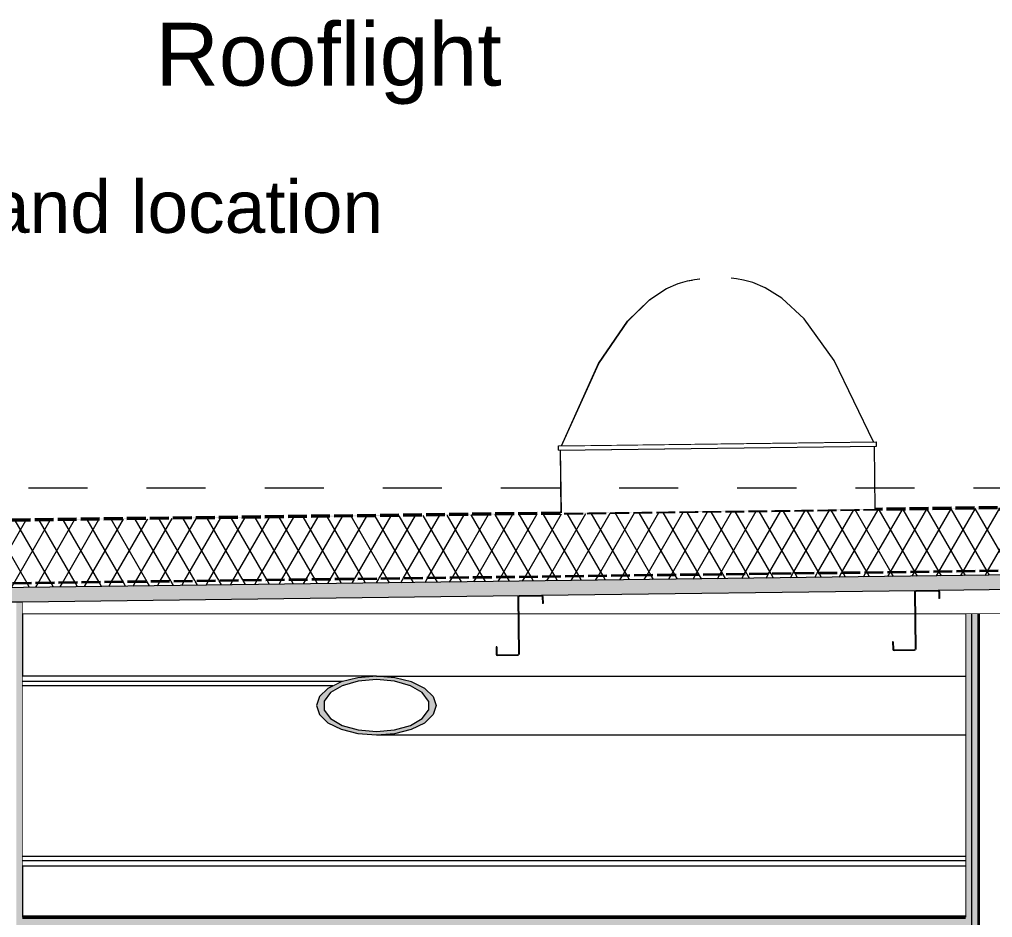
# Model space of a CAD drawing. Header units: millimetres. Extents: x -48147 to 1403542, y -455564 to 18123.
# Drawn here: x 1380151 to 1382476, y -434819 to -432674 of the extents above; entities that cross this region are included whole.
import ezdxf

# ---------------------------------------------------------------- set-up
doc = ezdxf.new("R2010")
doc.units = ezdxf.units.MM
doc.header["$MEASUREMENT"] = 0
for name, pattern in [('Dashed', [2822.222233, 1411.111116, -1411.111116]), ('Hidden Line', [55, 45, -10]), ('Wipeout_Contour', [1000, 0, -1000])]:
    doc.linetypes.add(name, pattern=pattern)
for name, color, linetype, lineweight in [('0_Pen_No__1', 7, 'Continuous', 13), ('0_Pen_No__85', 8, 'Continuous', 20), ('A-95-P_Text_1_50_GA_Pen_No__1', 7, 'Continuous', 13), ('New_A-20-M_Roof_Pen_No__195', 7, 'Continuous', 35), ('New_A-20-M_Roof_Pen_No__4', 7, 'Continuous', 20), ('New_A-20-M_Roof_Pen_No__85', 8, 'Continuous', 20), ('New_A-25-M_Wall_Int_Pen_No__1', 7, 'Continuous', 13), ('New_A-25-M_Wall_Int_Pen_No__87', 8, 'Continuous', 20), ('New_A-95-D_1_20_Pen_No__1', 7, 'Continuous', 13), ('S-280-M_STRUCT_FRAME.IFC Import_Pen_No__1', 7, 'Continuous', 13), ('S-280-M_STRUCT_FRAME.IFC Import_Pen_No__160', 5, 'Continuous', 200), ('S-280-M_STRUCT_FRAME.IFC Import_Pen_No__90', 8, 'Continuous', 20)]:
    doc.layers.add(name, color=color, linetype=linetype, lineweight=lineweight)
for name, color, linetype, lineweight, true_color in [('0_Pen_No__105', 7, 'Continuous', 15, 0xa6a6a6), ('New_A-20-M_Ceiling_Pen_No__107', 7, 'Continuous', 15, 0xa6a6a6), ('New_A-20-M_Ceiling_Pen_No__29', 7, 'Continuous', 50, 0x2a2a2a), ('New_A-20-M_Roof_Pen_No__149', 7, 'Continuous', 0, 0x2a2a2a), ('New_A-20-M_Roof_Pen_No__162', 7, 'Continuous', 0, 0xe47200), ('New_A-20-M_Roof_Pen_No__63', 7, 'Continuous', 20, 0x606060), ('New_A-20-M_Roof_Pen_No__81', 7, 'Continuous', 20, 0x6a6a6a), ('New_A-25-M_Wall_Int_Pen_No__107', 7, 'Continuous', 15, 0xa6a6a6)]:
    doc.layers.add(name, color=color, linetype=linetype, lineweight=lineweight, true_color=true_color)
for name, color, linetype in [('New_A-20-M_Ceiling', 7, 'Continuous'), ('New_A-20-M_Roof', 7, 'Continuous'), ('New_A-25-M_Wall_Int', 7, 'Continuous'), ('New_A-95-D_1_20', 7, 'Continuous'), ('S-280-M_STRUCT_FRAME.IFC Import', 7, 'Continuous')]:
    doc.layers.add(name, color=color, linetype=linetype)
doc.styles.add('GENERATED_STYLE_1', font='')
doc.styles.add('GENERATED_STYLE_2', font='')
doc.styles.get('GENERATED_STYLE_1').set_extended_font_data('Arial')
doc.styles.get('GENERATED_STYLE_2').set_extended_font_data('Swis721 BT')
doc.dimstyles.new('GENERATED_STYLE__2', dxfattribs={"dimtxt": 125, "dimasz": 47.5, "dimexe": 0.18, "dimexo": 50, "dimgap": 0.09, "dimtad": 1, "dimdec": 0, "dimzin": 0, "dimdsep": 46, "dimtxsty": 'GENERATED_STYLE_1', "dimblk": 'ARROWHEAD_2', "dimblk1": 'ARROWHEAD_2', "dimblk2": 'ARROWHEAD_2', "dimcen": 0.09, "dimclrd": 7, "dimclre": 7, "dimclrt": 7, "dimadec": 0, "dimazin": 0, "dimtfac": 1, "dimtdec": 4, "dimtmove": 0, "dimatfit": 3, "dimfxl": 1, "dimtolj": 1, "dimtzin": 0, "dimarcsym": 0})
doc.dimstyles.new('GENERATED_STYLE__8', dxfattribs={"dimtxt": 0.18, "dimasz": 182.4, "dimexe": 0.18, "dimexo": 0.0625, "dimgap": 0.09, "dimtad": 0, "dimtih": 1, "dimtoh": 1, "dimdec": 4, "dimzin": 0, "dimdsep": 46, "dimcen": 0.09, "dimadec": 0, "dimazin": 0, "dimtfac": 1, "dimtdec": 4, "dimtmove": 0, "dimatfit": 3, "dimldrblk": 'ARROWHEAD_5', "dimfxl": 1, "dimtolj": 1, "dimtzin": 0, "dimarcsym": 0})
pattern_1 = [(60, (1418663.247, -449992.53), (-43.30127, 25), []), (120, (1418663.247, -449992.53), (43.30127, 25), [])]

# ---------------------------------------------------------------- blocks, each defined once
blk = doc.blocks.new('Section Elem_47_1', base_point=(1418663.2, -449992.5))
at = {"layer": 'New_A-25-M_Wall_Int_Pen_No__107', "linetype": 'Continuous'}
for points in [[(1382425.9, -434092.5), (1382410.9, -434092.5), (1382410.9, -437842.5), (1382425.9, -437842.5)], [(1382440.9, -434092.5), (1382425.9, -434092.5), (1382425.9, -437842.5), (1382440.9, -437842.5)]]:
    blk.add_hatch(color=256, dxfattribs=at).paths.add_polyline_path(points)
at = {"layer": 'New_A-25-M_Wall_Int_Pen_No__107', "linetype": 'Continuous', "lineweight": 0, "true_color": 0x535353}
blk.add_hatch(color=251, dxfattribs=at).paths.add_polyline_path([(1382443.9, -434092.5), (1382440.9, -434092.5), (1382440.9, -437842.5), (1382443.9, -437842.5)])
at = {"layer": 'New_A-25-M_Wall_Int_Pen_No__1', "linetype": 'Continuous'}
for p, q in [((1382410.9, -434092.5), (1382410.9, -434817.5)), ((1382425.9, -434092.5), (1382425.9, -437842.5))]:
    blk.add_line(p, q, dxfattribs=at)
at = {"color": 254, "linetype": 'Wipeout_Contour', "lineweight": 0, "ltscale": 5798359.030003248}
blk.add_wipeout([(1382507.9, -434092.5), (1382443.9, -434092.5), (1382443.9, -437842.5), (1382507.9, -437842.5)], dxfattribs=at).dxf.layer = 'New_A-25-M_Wall_Int'
at = {"layer": 'New_A-25-M_Wall_Int_Pen_No__1', "linetype": 'Continuous'}
for p, q in [((1382440.9, -434092.5), (1382440.9, -437842.5)), ((1382443.9, -434092.5), (1382443.9, -437842.5))]:
    blk.add_line(p, q, dxfattribs=at)
at = {"layer": 'New_A-25-M_Wall_Int_Pen_No__1', "linetype": 'Continuous', "flags": 128}
blk.add_lwpolyline([(1382540.9, -434092.5), (1382525.9, -434092.5), (1382510.9, -434092.5), (1382507.9, -434092.5), (1382443.9, -434092.5), (1382440.9, -434092.5), (1382425.9, -434092.5), (1382410.9, -434092.5)], dxfattribs=at)
blk = doc.blocks.new('Section Elem_69_1', base_point=(1418663.2, -449992.5))
at = {"color": 254, "linetype": 'Wipeout_Contour', "lineweight": 0, "ltscale": 52140317.06563187}
blk.add_wipeout([(1381342.4, -434092.5), (1380158.9, -434092.5), (1380158.9, -434242.5), (1382410.9, -434242.5), (1382410.9, -434092.5), (1382291.4, -434092.5), (1382292.4, -434177.3), (1382291.5, -434179.6), (1382289.3, -434180.5), (1382240.7, -434181.1), (1382238.4, -434180.2), (1382237.4, -434178), (1382237.2, -434160.2), (1382238.8, -434160.2), (1382239, -434177.9), (1382239.5, -434179.1), (1382240.6, -434179.5), (1382289.2, -434178.9), (1382290.4, -434178.4), (1382290.8, -434177.3), (1382289.8, -434092.5), (1381344, -434092.5), (1381345.2, -434189.2), (1381344.3, -434191.5), (1381342, -434192.4), (1381293.4, -434193), (1381291.1, -434192.1), (1381290.2, -434189.9), (1381289.9, -434172.1), (1381291.5, -434172.1), (1381291.8, -434189.9), (1381292.3, -434191), (1381293.4, -434191.4), (1381342, -434190.8), (1381343.1, -434190.3), (1381343.6, -434189.2)], dxfattribs=at).dxf.layer = 'New_A-25-M_Wall_Int'
at = {"color": 254, "linetype": 'Wipeout_Contour', "lineweight": 0, "ltscale": 5792355.613906965}
blk.add_wipeout([(1380158.9, -434695.9), (1380158.9, -434817.5), (1382410.9, -434817.5), (1382410.9, -434695.9)], dxfattribs=at).dxf.layer = 'New_A-25-M_Wall_Int'
at = {"layer": 'New_A-25-M_Wall_Int_Pen_No__87', "linetype": 'Continuous'}
for p, q in [((1380158.9, -434092.5), (1381342.4, -434092.5)), ((1381344, -434092.5), (1382289.8, -434092.5)), ((1382291.4, -434092.5), (1382410.9, -434092.5))]:
    blk.add_line(p, q, dxfattribs=at)
blk = doc.blocks.new('Section Elem_109_1', base_point=(1418663.2, -449992.5))
at = {"layer": 'New_A-25-M_Wall_Int_Pen_No__107', "linetype": 'Continuous'}
blk.add_hatch(color=256, dxfattribs=at).paths.add_polyline_path([(1380158.9, -437842.5), (1380158.9, -434065.3), (1380143.9, -434065.5), (1380143.9, -437842.5)])
at = {"layer": 'New_A-25-M_Wall_Int_Pen_No__1', "linetype": 'Continuous'}
blk.add_line((1380158.9, -434065.3), (1380158.9, -434817.5), dxfattribs=at)
blk = doc.blocks.new('Section Elem_114_1', base_point=(1418663.2, -449992.5))
at = {"color": 254, "linetype": 'Wipeout_Contour', "lineweight": 0, "ltscale": 8685365.035138275}
blk.add_wipeout([(1380158.9, -434092.5), (1381342.4, -434092.5), (1381341.9, -434053.6), (1381342.8, -434051.3), (1381345, -434050.4), (1380158.9, -434065.3)], dxfattribs=at).dxf.layer = 'New_A-25-M_Wall_Int'
at = {"color": 254, "linetype": 'Wipeout_Contour', "lineweight": 0, "ltscale": 23171008.44548951}
blk.add_wipeout([(1381343.5, -434053.6), (1381344, -434092.5), (1382289.8, -434092.5), (1382289.1, -434041.7), (1382290, -434039.4), (1382292.3, -434038.5), (1381398.6, -434049.7), (1381400.9, -434050.6), (1381401.9, -434052.9), (1381402.1, -434068.7), (1381400.5, -434068.7), (1381400.3, -434052.9), (1381399.8, -434051.8), (1381398.6, -434051.3), (1381345, -434052), (1381343.9, -434052.5)], dxfattribs=at).dxf.layer = 'New_A-25-M_Wall_Int'
at = {"color": 254, "linetype": 'Wipeout_Contour', "lineweight": 0, "ltscale": 24636932.21362944}
blk.add_wipeout([(1382291.2, -434040.6), (1382290.7, -434041.7), (1382291.4, -434092.5), (1383618.5, -434092.5), (1383617.7, -434025), (1383618.6, -434022.7), (1383620.8, -434021.8), (1383585.1, -434022.2), (1382345.9, -434037.8), (1382348.2, -434038.7), (1382349.1, -434041), (1382349.3, -434056.8), (1382347.7, -434056.8), (1382347.5, -434041), (1382347, -434039.9), (1382345.9, -434039.4), (1382292.3, -434040.1)], dxfattribs=at).dxf.layer = 'New_A-25-M_Wall_Int'
blk = doc.blocks.new('Section Elem_137_1', base_point=(1418663.2, -449992.5))
at = {"layer": 'New_A-20-M_Ceiling_Pen_No__107', "linetype": 'Continuous'}
blk.add_hatch(color=256, dxfattribs=at).paths.add_polyline_path([(1380158.9, -434842.5), (1382410.9, -434842.5), (1382410.9, -434817.5), (1380158.9, -434817.5)])
at = {"layer": 'New_A-20-M_Ceiling_Pen_No__29', "linetype": 'Continuous'}
for p, q in [((1382410.9, -434817.5), (1380158.9, -434817.5)), ((1382410.9, -434842.5), (1380158.9, -434842.5))]:
    blk.add_line(p, q, dxfattribs=at)
blk = doc.blocks.new('*X209', base_point=(1418663.2, -449992.5))
at = {"layer": 'New_A-20-M_Roof_Pen_No__162', "linetype": 'Continuous'}
for points in [[(1382064, -433846.3), (1382214, -433844.4), (1382214, -433842.4), (1382064, -433844.3)], [(1382364, -433842.6), (1382514, -433840.7), (1382514, -433838.7), (1382364, -433840.6)], [(1380264, -433868.9), (1380414, -433867.1), (1380414, -433865.1), (1380264, -433866.9)], [(1380564, -433865.2), (1380714, -433863.3), (1380714, -433861.3), (1380564, -433863.2)], [(1380864, -433861.4), (1381014, -433859.5), (1381014, -433857.5), (1380864, -433859.4)], [(1381164, -433857.6), (1381314, -433855.7), (1381314, -433853.7), (1381164, -433855.6)], [(1381464, -433853.9), (1381614, -433852), (1381614, -433850), (1381464, -433851.9)], [(1381764, -433850.1), (1381914, -433848.2), (1381914, -433846.2), (1381764, -433848.1)]]:
    blk.add_hatch(color=256, dxfattribs=at).paths.add_polyline_path(points)
blk = doc.blocks.new('Section Elem_176_1', base_point=(1418663.2, -449992.5))
at = {"layer": 'New_A-20-M_Roof_Pen_No__4', "linetype": 'Continuous', "flags": 128}
blk.add_lwpolyline([(1380158.9, -434065.3), (1380143.9, -434065.5), (1380140.9, -434065.5), (1380121.9, -434065.7), (1380096.9, -434066.1), (1380076.9, -434066.3), (1380074.7, -434066.3), (1380073.9, -434066.4), (1380058.9, -434066.5), (1380021.1, -434067)], dxfattribs=at)
at = {"color": 254, "linetype": 'Wipeout_Contour', "lineweight": 0, "ltscale": 5800312.534582316}
blk.add_wipeout([(1378786.3, -433885.5), (1378786.3, -433887.5), (1388537.3, -433765), (1388537.3, -433763)], dxfattribs=at).dxf.layer = 'New_A-20-M_Roof'
at = {"layer": 'New_A-20-M_Roof'}
blk.add_blockref('*X209', (1418663.2, -449992.5), dxfattribs=at)
at = {"color": 254, "linetype": 'Wipeout_Contour', "lineweight": 0, "ltscale": 5800407.137525157}
blk.add_wipeout([(1378786.3, -433887.5), (1378788.2, -434037.5), (1388539.2, -433915), (1388537.3, -433765)], dxfattribs=at).dxf.layer = 'New_A-20-M_Roof'
at = {"layer": 'New_A-20-M_Roof_Pen_No__85', "linetype": 'Continuous'}
h = blk.add_hatch(dxfattribs=at)
h.set_pattern_fill('Batt_Insulation_0001', color=256, style=0, pattern_type=2)
h.set_pattern_definition(pattern_1)
h.paths.add_polyline_path([(1378786.3, -433887.5), (1378788.2, -434037.5), (1388539.2, -433915), (1388537.3, -433765)])
at = {"layer": 'New_A-20-M_Roof_Pen_No__195', "linetype": 'Hidden Line'}
for p, q in [((1388537.3, -433763), (1378786.3, -433885.5)), ((1388537.3, -433765), (1378786.3, -433887.5))]:
    blk.add_line(p, q, dxfattribs=at)
at = {"color": 254, "linetype": 'Wipeout_Contour', "lineweight": 0, "ltscale": 5800506.718729067}
blk.add_wipeout([(1378788.2, -434037.5), (1378788.3, -434047.5), (1388539.3, -433925), (1388539.2, -433915)], dxfattribs=at).dxf.layer = 'New_A-20-M_Roof'
at = {"layer": 'New_A-20-M_Roof_Pen_No__81', "linetype": 'Continuous', "lineweight": 0, "true_color": 0x353535}
blk.add_hatch(color=250, dxfattribs=at).paths.add_polyline_path([(1378788.3, -434047.5), (1378788.8, -434082.5), (1388539.8, -433960), (1388539.3, -433925)])
at = {"layer": 'New_A-20-M_Roof_Pen_No__85', "linetype": 'Continuous'}
h = blk.add_hatch(dxfattribs=at)
h.set_pattern_fill('Batt_Insulation_0001', color=256, style=0, pattern_type=2)
h.set_pattern_definition(pattern_1)
h.paths.add_polyline_path([(1378788.2, -434037.5), (1378788.3, -434047.5), (1388539.3, -433925), (1388539.2, -433915)])
at = {"layer": 'New_A-20-M_Roof_Pen_No__149', "linetype": 'Continuous'}
blk.add_line((1388539.3, -433925), (1378788.3, -434047.5), dxfattribs=at)
at = {"layer": 'New_A-20-M_Roof_Pen_No__195', "linetype": 'Hidden Line'}
blk.add_line((1388539.2, -433915), (1378788.2, -434037.5), dxfattribs=at)
at = {"layer": 'New_A-20-M_Roof_Pen_No__4', "linetype": 'Continuous'}
for p, q in [((1383620.8, -434021.8), (1382345.9, -434037.8)), ((1381345, -434050.4), (1380158.9, -434065.3)), ((1381398.6, -434049.7), (1381345, -434050.4)), ((1382292.3, -434038.5), (1381398.6, -434049.7)), ((1382345.9, -434037.8), (1382292.3, -434038.5))]:
    blk.add_line(p, q, dxfattribs=at)
blk = doc.blocks.new('Section Elem_183_1', base_point=(1418663.2, -449992.5))
at = {"color": 254, "linetype": 'Wipeout_Contour', "lineweight": 0, "ltscale": 5793216.735152459}
blk.add_wipeout([(1381446, -433852.1), (1382195.9, -433842.7), (1382194, -433692.7), (1381444.1, -433702.1)], dxfattribs=at).dxf.layer = 'New_A-20-M_Roof'
at = {"color": 254, "linetype": 'Wipeout_Contour', "lineweight": 0, "ltscale": 5793120.180572432}
blk.add_wipeout([(1381439.1, -433702.2), (1382199, -433692.6), (1382199, -433687.6), (1381439, -433697.2)], dxfattribs=at).dxf.layer = 'New_A-20-M_Roof'
at = {"color": 254, "linetype": 'Wipeout_Contour', "lineweight": 0, "ltscale": 5793113.952185718}
blk.add_wipeout([(1381439, -433697.2), (1382199, -433687.6), (1382198.9, -433682.6), (1381439, -433692.2)], dxfattribs=at).dxf.layer = 'New_A-20-M_Roof'
at = {"color": 254, "linetype": 'Wipeout_Contour', "lineweight": 0, "ltscale": 5792294.772264335}
blk.add_wipeout([(1381535.2, -433495.2), (1381446.3, -433692.1), (1381460.3, -433691.9), (1382097.7, -433488.1)], dxfattribs=at).dxf.layer = 'New_A-20-M_Roof'
at = {"layer": 'New_A-20-M_Roof_Pen_No__63', "linetype": 'Continuous'}
for p, q in [((1381439, -433697.2), (1381439, -433692.2)), ((1381439.1, -433702.2), (1381439, -433697.2)), ((1381446, -433852.1), (1381444.1, -433702.1))]:
    blk.add_line(p, q, dxfattribs=at)
at = {"color": 254, "linetype": 'Wipeout_Contour', "lineweight": 0, "ltscale": 4345052.535486173}
blk.add_wipeout([(1382097.7, -433488.1), (1381460.3, -433691.9), (1382191.6, -433682.7)], dxfattribs=at).dxf.layer = 'New_A-20-M_Roof'
at = {"layer": 'New_A-20-M_Roof_Pen_No__63', "linetype": 'Continuous'}
for p, q in [((1381439, -433692.2), (1382198.9, -433682.6)), ((1381439.1, -433702.2), (1382199, -433692.6)), ((1382195.9, -433842.7), (1382194, -433692.7)), ((1382199, -433687.6), (1382198.9, -433682.6)), ((1382199, -433692.6), (1382199, -433687.6))]:
    blk.add_line(p, q, dxfattribs=at)
at = {"color": 254, "linetype": 'Wipeout_Contour', "lineweight": 0, "ltscale": 4344320.679859691}
blk.add_wipeout([(1381535.2, -433495.2), (1382026.1, -433388.6), (1381604.3, -433393.9)], dxfattribs=at).dxf.layer = 'New_A-20-M_Roof'
at = {"color": 254, "linetype": 'Wipeout_Contour', "lineweight": 0, "ltscale": 4344819.232221182}
blk.add_wipeout([(1382026.1, -433388.6), (1381535.2, -433495.2), (1382097.7, -433488.1)], dxfattribs=at).dxf.layer = 'New_A-20-M_Roof'
at = {"layer": 'New_A-20-M_Roof_Pen_No__63', "linetype": 'Continuous'}
for p, q in [((1381446.3, -433692.1), (1381535.2, -433495.2)), ((1382191.6, -433682.7), (1382097.7, -433488.1))]:
    blk.add_line(p, q, dxfattribs=at)
at = {"color": 254, "linetype": 'Wipeout_Contour', "lineweight": 0, "ltscale": 4344325.00612046}
blk.add_wipeout([(1381604.3, -433393.9), (1381972.8, -433339.1), (1381656.4, -433343)], dxfattribs=at).dxf.layer = 'New_A-20-M_Roof'
at = {"color": 254, "linetype": 'Wipeout_Contour', "lineweight": 0, "ltscale": 4344690.987218723}
blk.add_wipeout([(1381972.8, -433339.1), (1381604.3, -433393.9), (1382026.1, -433388.6)], dxfattribs=at).dxf.layer = 'New_A-20-M_Roof'
at = {"layer": 'New_A-20-M_Roof_Pen_No__63', "linetype": 'Continuous'}
for p, q in [((1381535.2, -433495.2), (1381604.3, -433393.9)), ((1382097.7, -433488.1), (1382026.1, -433388.6))]:
    blk.add_line(p, q, dxfattribs=at)
at = {"color": 254, "linetype": 'Wipeout_Contour', "lineweight": 0, "ltscale": 4344343.884981122}
blk.add_wipeout([(1381656.4, -433343), (1381932.9, -433314.5), (1381695.6, -433317.4)], dxfattribs=at).dxf.layer = 'New_A-20-M_Roof'
at = {"color": 254, "linetype": 'Wipeout_Contour', "lineweight": 0, "ltscale": 4344614.332116013}
blk.add_wipeout([(1381932.9, -433314.5), (1381656.4, -433343), (1381972.8, -433339.1)], dxfattribs=at).dxf.layer = 'New_A-20-M_Roof'
at = {"layer": 'New_A-20-M_Roof_Pen_No__63', "linetype": 'Continuous'}
for p, q in [((1381604.3, -433393.9), (1381656.4, -433343)), ((1382026.1, -433388.6), (1381972.8, -433339.1))]:
    blk.add_line(p, q, dxfattribs=at)
at = {"color": 254, "linetype": 'Wipeout_Contour', "lineweight": 0, "ltscale": 4344365.862711305}
blk.add_wipeout([(1381695.6, -433317.4), (1381903.1, -433302.3), (1381725.1, -433304.5)], dxfattribs=at).dxf.layer = 'New_A-20-M_Roof'
at = {"color": 254, "linetype": 'Wipeout_Contour', "lineweight": 0, "ltscale": 4344566.597873393}
blk.add_wipeout([(1381903.1, -433302.3), (1381695.6, -433317.4), (1381932.9, -433314.5)], dxfattribs=at).dxf.layer = 'New_A-20-M_Roof'
at = {"layer": 'New_A-20-M_Roof_Pen_No__63', "linetype": 'Continuous'}
for p, q in [((1381656.4, -433343), (1381695.6, -433317.4)), ((1381972.8, -433339.1), (1381932.9, -433314.5))]:
    blk.add_line(p, q, dxfattribs=at)
at = {"color": 254, "linetype": 'Wipeout_Contour', "lineweight": 0, "ltscale": 4344386.258998395}
blk.add_wipeout([(1381725.1, -433304.5), (1381880.8, -433296.3), (1381747.3, -433298)], dxfattribs=at).dxf.layer = 'New_A-20-M_Roof'
at = {"color": 254, "linetype": 'Wipeout_Contour', "lineweight": 0, "ltscale": 4344535.669486744}
blk.add_wipeout([(1381880.8, -433296.3), (1381725.1, -433304.5), (1381903.1, -433302.3)], dxfattribs=at).dxf.layer = 'New_A-20-M_Roof'
at = {"layer": 'New_A-20-M_Roof_Pen_No__63', "linetype": 'Continuous'}
for p, q in [((1381695.6, -433317.4), (1381725.1, -433304.5)), ((1381932.9, -433314.5), (1381903.1, -433302.3))]:
    blk.add_line(p, q, dxfattribs=at)
at = {"color": 254, "linetype": 'Wipeout_Contour', "lineweight": 0, "ltscale": 4344403.517147763}
blk.add_wipeout([(1381747.3, -433298), (1381864, -433293.4), (1381763.9, -433294.6)], dxfattribs=at).dxf.layer = 'New_A-20-M_Roof'
at = {"color": 254, "linetype": 'Wipeout_Contour', "lineweight": 0, "ltscale": 4344514.903100101}
blk.add_wipeout([(1381864, -433293.4), (1381747.3, -433298), (1381880.8, -433296.3)], dxfattribs=at).dxf.layer = 'New_A-20-M_Roof'
at = {"layer": 'New_A-20-M_Roof_Pen_No__63', "linetype": 'Continuous'}
for p, q in [((1381725.1, -433304.5), (1381747.3, -433298)), ((1381903.1, -433302.3), (1381880.8, -433296.3))]:
    blk.add_line(p, q, dxfattribs=at)
at = {"color": 254, "linetype": 'Wipeout_Contour', "lineweight": 0, "ltscale": 4344417.445553956}
blk.add_wipeout([(1381763.9, -433294.6), (1381851.5, -433291.9), (1381776.4, -433292.9)], dxfattribs=at).dxf.layer = 'New_A-20-M_Roof'
at = {"color": 254, "linetype": 'Wipeout_Contour', "lineweight": 0, "ltscale": 4344500.537416897}
blk.add_wipeout([(1381851.5, -433291.9), (1381763.9, -433294.6), (1381864, -433293.4)], dxfattribs=at).dxf.layer = 'New_A-20-M_Roof'
at = {"layer": 'New_A-20-M_Roof_Pen_No__63', "linetype": 'Continuous'}
for p, q in [((1381747.3, -433298), (1381763.9, -433294.6)), ((1381763.9, -433294.6), (1381776.4, -433292.9)), ((1381864, -433293.4), (1381851.5, -433291.9)), ((1381880.8, -433296.3), (1381864, -433293.4))]:
    blk.add_line(p, q, dxfattribs=at)
blk = doc.blocks.new('Section Elem_184_1', base_point=(1418663.2, -449992.5))
at = {"layer": 'New_A-20-M_Roof_Pen_No__63', "linetype": 'Continuous'}
blk.add_line((1381763.9, -433294.6), (1381763.9, -433294.6), dxfattribs=at)
blk = doc.blocks.new('Section Elem_185_1', base_point=(1418663.2, -449992.5))
at = {"layer": 'New_A-20-M_Roof_Pen_No__63', "linetype": 'Continuous'}
for p, q in [((1381725.1, -433304.5), (1381725.1, -433304.5)), ((1381747.3, -433298), (1381747.3, -433298)), ((1381763.9, -433294.6), (1381763.9, -433294.6)), ((1381695.6, -433317.4), (1381695.6, -433317.4))]:
    blk.add_line(p, q, dxfattribs=at)
blk = doc.blocks.new('Section Elem_186_1', base_point=(1418663.2, -449992.5))
at = {"layer": 'New_A-20-M_Roof_Pen_No__63', "linetype": 'Continuous'}
blk.add_line((1381763.9, -433294.6), (1381763.9, -433294.6), dxfattribs=at)
blk = doc.blocks.new('Section Elem_187_1', base_point=(1418663.2, -449992.5))
at = {"color": 254, "linetype": 'Wipeout_Contour', "lineweight": 0, "ltscale": 5791790.980746427}
blk.add_wipeout([(1381443.9, -433702.1), (1381445.8, -433852.1), (1381446, -433852.1), (1381444.1, -433702.1)], dxfattribs=at).dxf.layer = 'New_A-20-M_Roof'
at = {"color": 254, "linetype": 'Wipeout_Contour', "lineweight": 0, "ltscale": 5791675.397089253}
blk.add_wipeout([(1381438.8, -433697.2), (1381438.9, -433702.2), (1381439.1, -433702.2), (1381439, -433697.2)], dxfattribs=at).dxf.layer = 'New_A-20-M_Roof'
at = {"color": 254, "linetype": 'Wipeout_Contour', "lineweight": 0, "ltscale": 5791669.167149201}
blk.add_wipeout([(1381438.8, -433692.2), (1381438.8, -433697.2), (1381439, -433697.2), (1381439, -433692.2)], dxfattribs=at).dxf.layer = 'New_A-20-M_Roof'
at = {"color": 254, "linetype": 'Wipeout_Contour', "lineweight": 0, "ltscale": 5791745.726483972}
blk.add_wipeout([(1381446.1, -433692.1), (1381446.3, -433692.1), (1381535.2, -433495.2), (1381535, -433495.2)], dxfattribs=at).dxf.layer = 'New_A-20-M_Roof'
at = {"layer": 'New_A-20-M_Roof_Pen_No__63', "linetype": 'Continuous'}
for p, q in [((1381438.8, -433692.2), (1381439, -433692.2)), ((1381438.8, -433697.2), (1381438.8, -433692.2)), ((1381438.9, -433702.2), (1381438.8, -433697.2)), ((1381438.9, -433702.2), (1381439.1, -433702.2)), ((1381445.8, -433852.1), (1381443.9, -433702.1))]:
    blk.add_line(p, q, dxfattribs=at)
at = {"color": 254, "linetype": 'Wipeout_Contour', "lineweight": 0, "ltscale": 5791868.668130275}
blk.add_wipeout([(1381604.1, -433393.9), (1381535, -433495.2), (1381535.3, -433495.1), (1381604.3, -433393.9)], dxfattribs=at).dxf.layer = 'New_A-20-M_Roof'
at = {"color": 254, "linetype": 'Wipeout_Contour', "lineweight": 0, "ltscale": 5792008.785260674}
blk.add_wipeout([(1381656.2, -433343), (1381604.1, -433393.9), (1381604.3, -433393.9), (1381656.4, -433343)], dxfattribs=at).dxf.layer = 'New_A-20-M_Roof'
at = {"color": 254, "linetype": 'Wipeout_Contour', "lineweight": 0, "ltscale": 4343848.04105194}
blk.add_wipeout([(1381535, -433495.2), (1381535.2, -433495.2), (1381535.3, -433495.1)], dxfattribs=at).dxf.layer = 'New_A-20-M_Roof'
at = {"layer": 'New_A-20-M_Roof_Pen_No__63', "linetype": 'Continuous'}
for p, q in [((1381535, -433495.2), (1381604.1, -433393.9)), ((1381446.1, -433692.1), (1381535, -433495.2))]:
    blk.add_line(p, q, dxfattribs=at)
at = {"color": 254, "linetype": 'Wipeout_Contour', "lineweight": 0, "ltscale": 5792137.321687434}
blk.add_wipeout([(1381695.4, -433317.4), (1381656.2, -433343), (1381656.4, -433343), (1381695.6, -433317.4)], dxfattribs=at).dxf.layer = 'New_A-20-M_Roof'
at = {"layer": 'New_A-20-M_Roof_Pen_No__63', "linetype": 'Continuous'}
blk.add_line((1381604.1, -433393.9), (1381656.2, -433343), dxfattribs=at)
at = {"color": 254, "linetype": 'Wipeout_Contour', "lineweight": 0, "ltscale": 5792245.444305093}
blk.add_wipeout([(1381724.9, -433304.5), (1381695.4, -433317.4), (1381695.7, -433317.4), (1381725.1, -433304.5)], dxfattribs=at).dxf.layer = 'New_A-20-M_Roof'
at = {"layer": 'New_A-20-M_Roof_Pen_No__63', "linetype": 'Continuous'}
blk.add_line((1381656.2, -433343), (1381695.4, -433317.4), dxfattribs=at)
at = {"color": 254, "linetype": 'Wipeout_Contour', "lineweight": 0, "ltscale": 5792332.39520509}
blk.add_wipeout([(1381747.1, -433298), (1381724.9, -433304.5), (1381725.2, -433304.5), (1381747.3, -433298)], dxfattribs=at).dxf.layer = 'New_A-20-M_Roof'
at = {"layer": 'New_A-20-M_Roof_Pen_No__63', "linetype": 'Continuous'}
blk.add_line((1381695.4, -433317.4), (1381724.9, -433304.5), dxfattribs=at)
at = {"color": 254, "linetype": 'Wipeout_Contour', "lineweight": 0, "ltscale": 5792400.537349037}
blk.add_wipeout([(1381763.7, -433294.6), (1381747.1, -433298), (1381747.3, -433298), (1381763.9, -433294.6)], dxfattribs=at).dxf.layer = 'New_A-20-M_Roof'
at = {"layer": 'New_A-20-M_Roof_Pen_No__63', "linetype": 'Continuous'}
blk.add_line((1381724.9, -433304.5), (1381747.1, -433298), dxfattribs=at)
at = {"color": 254, "linetype": 'Wipeout_Contour', "lineweight": 0, "ltscale": 5792453.10814446}
blk.add_wipeout([(1381776.2, -433292.9), (1381763.7, -433294.6), (1381764, -433294.6), (1381776.4, -433292.9)], dxfattribs=at).dxf.layer = 'New_A-20-M_Roof'
at = {"layer": 'New_A-20-M_Roof_Pen_No__63', "linetype": 'Continuous'}
for p, q in [((1381747.1, -433298), (1381763.7, -433294.6)), ((1381763.7, -433294.6), (1381776.2, -433292.9))]:
    blk.add_line(p, q, dxfattribs=at)
blk = doc.blocks.new('Section Elem_304_1', base_point=(1418663.2, -449992.5))
at = {"color": 254, "linetype": 'Wipeout_Contour', "lineweight": 0, "ltscale": 5792274.973393253}
blk.add_wipeout([(1380158.9, -434695.9), (1382410.9, -434695.9), (1382410.9, -434683.2), (1380158.9, -434683.2)], dxfattribs=at).dxf.layer = 'S-280-M_STRUCT_FRAME.IFC Import'
at = {"layer": 'S-280-M_STRUCT_FRAME.IFC Import_Pen_No__90', "linetype": 'Continuous'}
blk.add_line((1382410.9, -434695.9), (1380158.9, -434695.9), dxfattribs=at)
at = {"color": 254, "linetype": 'Wipeout_Contour', "lineweight": 0, "ltscale": 5792265.555142897}
blk.add_wipeout([(1380158.9, -434680.2), (1380158.9, -434683.2), (1382410.9, -434683.2), (1382410.9, -434680.2)], dxfattribs=at).dxf.layer = 'S-280-M_STRUCT_FRAME.IFC Import'
at = {"color": 254, "linetype": 'Wipeout_Contour', "lineweight": 0, "ltscale": 5792259.431427314}
blk.add_wipeout([(1380158.9, -434673), (1380158.9, -434680.2), (1382410.9, -434680.2), (1382410.9, -434673)], dxfattribs=at).dxf.layer = 'S-280-M_STRUCT_FRAME.IFC Import'
at = {"color": 254, "linetype": 'Wipeout_Contour', "lineweight": 0, "ltscale": 18820439.85117261}
blk.add_wipeout([(1380158.9, -434673), (1382410.9, -434673), (1382410.9, -434382.2), (1381003.9, -434382.2), (1380959.7, -434378.8), (1380919.9, -434368.9), (1380888.3, -434353.4), (1380868, -434334), (1380861, -434312.4), (1380868, -434290.8), (1380888.3, -434271.3), (1380900.3, -434265.4), (1380158.9, -434265.4)], dxfattribs=at).dxf.layer = 'S-280-M_STRUCT_FRAME.IFC Import'
at = {"layer": 'S-280-M_STRUCT_FRAME.IFC Import_Pen_No__90', "linetype": 'Continuous'}
for p, q in [((1382410.9, -434673), (1380158.9, -434673)), ((1382410.9, -434683.2), (1380158.9, -434683.2))]:
    blk.add_line(p, q, dxfattribs=at)
at = {"color": 254, "linetype": 'Wipeout_Contour', "lineweight": 0, "ltscale": 5788893.585610449}
blk.add_wipeout([(1380158.9, -434258.2), (1380158.9, -434265.4), (1380900.3, -434265.4), (1380915.1, -434258.2)], dxfattribs=at).dxf.layer = 'S-280-M_STRUCT_FRAME.IFC Import'
at = {"color": 254, "linetype": 'Wipeout_Contour', "lineweight": 0, "ltscale": 7236498.397573857}
blk.add_wipeout([(1380922.5, -434255.2), (1380158.9, -434255.2), (1380158.9, -434258.2), (1380915.1, -434258.2), (1380919.9, -434255.9)], dxfattribs=at).dxf.layer = 'S-280-M_STRUCT_FRAME.IFC Import'
at = {"color": 254, "linetype": 'Wipeout_Contour', "lineweight": 0, "ltscale": 7236608.886404761}
blk.add_wipeout([(1380158.9, -434255.2), (1380922.5, -434255.2), (1380959.7, -434245.9), (1381003.9, -434242.5), (1380158.9, -434242.5)], dxfattribs=at).dxf.layer = 'S-280-M_STRUCT_FRAME.IFC Import'
at = {"layer": 'S-280-M_STRUCT_FRAME.IFC Import_Pen_No__90', "linetype": 'Continuous'}
for p, q in [((1381003.9, -434242.5), (1380158.9, -434242.5)), ((1380922.5, -434255.2), (1380158.9, -434255.2)), ((1380900.3, -434265.4), (1380158.9, -434265.4))]:
    blk.add_line(p, q, dxfattribs=at)
blk = doc.blocks.new('Section Elem_312_1', base_point=(1418663.2, -449992.5))
at = {"color": 254, "linetype": 'Wipeout_Contour', "lineweight": 0, "ltscale": 5793394.768928736}
blk.add_wipeout([(1382410.9, -434242.5), (1381003.9, -434242.5), (1381048.1, -434245.9), (1382410.9, -434245.9)], dxfattribs=at).dxf.layer = 'S-280-M_STRUCT_FRAME.IFC Import'
at = {"color": 254, "linetype": 'Wipeout_Contour', "lineweight": 0, "ltscale": 5793558.231893342}
blk.add_wipeout([(1381003.9, -434382.2), (1382410.9, -434382.2), (1382410.9, -434378.8), (1381048.1, -434378.8)], dxfattribs=at).dxf.layer = 'S-280-M_STRUCT_FRAME.IFC Import'
at = {"color": 254, "linetype": 'Wipeout_Contour', "lineweight": 0, "ltscale": 5793482.91322905}
blk.add_wipeout([(1381048.1, -434245.9), (1381087.9, -434255.9), (1382410.9, -434255.9), (1382410.9, -434245.9)], dxfattribs=at).dxf.layer = 'S-280-M_STRUCT_FRAME.IFC Import'
at = {"color": 254, "linetype": 'Wipeout_Contour', "lineweight": 0, "ltscale": 5793630.373288254}
blk.add_wipeout([(1381087.9, -434368.9), (1381048.1, -434378.8), (1382410.9, -434378.8), (1382410.9, -434368.9)], dxfattribs=at).dxf.layer = 'S-280-M_STRUCT_FRAME.IFC Import'
at = {"color": 254, "linetype": 'Wipeout_Contour', "lineweight": 0, "ltscale": 4343009.177610608}
blk.add_wipeout([(1380960.6, -434254.3), (1381047.2, -434254.3), (1381003.9, -434250.5)], dxfattribs=at).dxf.layer = 'S-280-M_STRUCT_FRAME.IFC Import'
at = {"color": 254, "linetype": 'Wipeout_Contour', "lineweight": 0, "ltscale": 5793566.307638831}
blk.add_wipeout([(1382410.9, -434255.9), (1381087.9, -434255.9), (1381119.5, -434271.3), (1382410.9, -434271.3)], dxfattribs=at).dxf.layer = 'S-280-M_STRUCT_FRAME.IFC Import'
at = {"layer": 'S-280-M_STRUCT_FRAME.IFC Import_Pen_No__90', "linetype": 'Continuous'}
blk.add_line((1381003.9, -434242.5), (1382410.9, -434242.5), dxfattribs=at)
at = {"color": 254, "linetype": 'Wipeout_Contour', "lineweight": 0, "ltscale": 5790686.639193964}
blk.add_wipeout([(1380960.6, -434254.3), (1380922.6, -434265), (1381085.3, -434265), (1381047.2, -434254.3)], dxfattribs=at).dxf.layer = 'S-280-M_STRUCT_FRAME.IFC Import'
at = {"color": 254, "linetype": 'Wipeout_Contour', "lineweight": 0, "ltscale": 5793636.789568811}
blk.add_wipeout([(1382410.9, -434271.3), (1381119.5, -434271.3), (1381139.8, -434290.8), (1382410.9, -434290.8)], dxfattribs=at).dxf.layer = 'S-280-M_STRUCT_FRAME.IFC Import'
at = {"color": 254, "linetype": 'Wipeout_Contour', "lineweight": 0, "ltscale": 5790702.955555363}
blk.add_wipeout([(1380922.6, -434265), (1380894.3, -434281.5), (1381113.5, -434281.5), (1381085.3, -434265)], dxfattribs=at).dxf.layer = 'S-280-M_STRUCT_FRAME.IFC Import'
at = {"color": 254, "linetype": 'Wipeout_Contour', "lineweight": 0, "ltscale": 5793687.460094247}
blk.add_wipeout([(1382410.9, -434290.8), (1381139.8, -434290.8), (1381146.8, -434312.4), (1382410.9, -434312.4)], dxfattribs=at).dxf.layer = 'S-280-M_STRUCT_FRAME.IFC Import'
at = {"color": 254, "linetype": 'Wipeout_Contour', "lineweight": 0, "ltscale": 5793713.349114547}
blk.add_wipeout([(1381139.8, -434334), (1382410.9, -434334), (1382410.9, -434312.4), (1381146.8, -434312.4)], dxfattribs=at).dxf.layer = 'S-280-M_STRUCT_FRAME.IFC Import'
at = {"color": 254, "linetype": 'Wipeout_Contour', "lineweight": 0, "ltscale": 5790724.938905921}
blk.add_wipeout([(1380894.3, -434281.5), (1380879.3, -434301.6), (1381128.5, -434301.6), (1381113.5, -434281.5)], dxfattribs=at).dxf.layer = 'S-280-M_STRUCT_FRAME.IFC Import'
at = {"color": 254, "linetype": 'Wipeout_Contour', "lineweight": 0, "ltscale": 5793711.922680432}
blk.add_wipeout([(1381119.5, -434353.4), (1382410.9, -434353.4), (1382410.9, -434334), (1381139.8, -434334)], dxfattribs=at).dxf.layer = 'S-280-M_STRUCT_FRAME.IFC Import'
at = {"color": 254, "linetype": 'Wipeout_Contour', "lineweight": 0, "ltscale": 5790749.938033913}
blk.add_wipeout([(1381128.5, -434301.6), (1380879.3, -434301.6), (1380879.3, -434323.1), (1381128.5, -434323.1)], dxfattribs=at).dxf.layer = 'S-280-M_STRUCT_FRAME.IFC Import'
at = {"color": 254, "linetype": 'Wipeout_Contour', "lineweight": 0, "ltscale": 5793683.331255015}
blk.add_wipeout([(1381087.9, -434368.9), (1382410.9, -434368.9), (1382410.9, -434353.4), (1381119.5, -434353.4)], dxfattribs=at).dxf.layer = 'S-280-M_STRUCT_FRAME.IFC Import'
at = {"layer": 'S-280-M_STRUCT_FRAME.IFC Import_Pen_No__1', "linetype": 'Continuous', "flags": 128}
for points in [[(1381139.8, -434290.8), (1381119.5, -434271.3), (1381087.9, -434255.9), (1381048.1, -434245.9), (1381003.9, -434242.5), (1380959.7, -434245.9), (1380919.9, -434255.9), (1380888.3, -434271.3), (1380868, -434290.8)], [(1381128.5, -434301.6), (1381113.5, -434281.5), (1381085.3, -434265), (1381047.2, -434254.3), (1381003.9, -434250.5), (1380960.6, -434254.3), (1380922.6, -434265), (1380894.3, -434281.5), (1380879.3, -434301.6)]]:
    blk.add_lwpolyline(points, dxfattribs=at)
at = {"color": 254, "linetype": 'Wipeout_Contour', "lineweight": 0, "ltscale": 5790774.937779797}
blk.add_wipeout([(1380879.3, -434323.1), (1380894.3, -434343.3), (1381113.5, -434343.3), (1381128.5, -434323.1)], dxfattribs=at).dxf.layer = 'S-280-M_STRUCT_FRAME.IFC Import'
at = {"layer": 'S-280-M_STRUCT_FRAME.IFC Import_Pen_No__1', "linetype": 'Continuous'}
for p, q in [((1380868, -434290.8), (1380861, -434312.4)), ((1380879.3, -434301.6), (1380879.3, -434323.1)), ((1381128.5, -434301.6), (1381128.5, -434323.1)), ((1381139.8, -434290.8), (1381146.8, -434312.4)), ((1380861, -434312.4), (1380868, -434334)), ((1381146.8, -434312.4), (1381139.8, -434334))]:
    blk.add_line(p, q, dxfattribs=at)
at = {"color": 254, "linetype": 'Wipeout_Contour', "lineweight": 0, "ltscale": 5790796.922701107}
blk.add_wipeout([(1380894.3, -434343.3), (1380922.6, -434359.8), (1381085.3, -434359.8), (1381113.5, -434343.3)], dxfattribs=at).dxf.layer = 'S-280-M_STRUCT_FRAME.IFC Import'
at = {"color": 254, "linetype": 'Wipeout_Contour', "lineweight": 0, "ltscale": 5790813.240786667}
blk.add_wipeout([(1380922.6, -434359.8), (1380960.6, -434370.5), (1381047.2, -434370.5), (1381085.3, -434359.8)], dxfattribs=at).dxf.layer = 'S-280-M_STRUCT_FRAME.IFC Import'
at = {"color": 254, "linetype": 'Wipeout_Contour', "lineweight": 0, "ltscale": 4343115.733102551}
blk.add_wipeout([(1381047.2, -434370.5), (1380960.6, -434370.5), (1381003.9, -434374.2)], dxfattribs=at).dxf.layer = 'S-280-M_STRUCT_FRAME.IFC Import'
at = {"layer": 'S-280-M_STRUCT_FRAME.IFC Import_Pen_No__160', "linetype": 'Continuous', "lineweight": 0, "true_color": 0x00007f}
h = blk.add_hatch(color=176, dxfattribs=at)
h.paths.add_polyline_path([(1381003.9, -434382.2), (1381048.1, -434378.8), (1381087.9, -434368.9), (1381119.5, -434353.4), (1381139.8, -434334), (1381146.8, -434312.4), (1381139.8, -434290.8), (1381119.5, -434271.3), (1381087.9, -434255.9), (1381048.1, -434245.9), (1381003.9, -434242.5), (1380959.7, -434245.9), (1380919.9, -434255.9), (1380888.3, -434271.3), (1380868, -434290.8), (1380861, -434312.4), (1380868, -434334), (1380888.3, -434353.4), (1380919.9, -434368.9), (1380959.7, -434378.8)])
h.paths.add_polyline_path([(1381003.9, -434374.2), (1380960.6, -434370.5), (1380922.6, -434359.8), (1380894.3, -434343.3), (1380879.3, -434323.1), (1380879.3, -434301.6), (1380894.3, -434281.5), (1380922.6, -434265), (1380960.6, -434254.3), (1381003.9, -434250.5), (1381047.2, -434254.3), (1381085.3, -434265), (1381113.5, -434281.5), (1381128.5, -434301.6), (1381128.5, -434323.1), (1381113.5, -434343.3), (1381085.3, -434359.8), (1381047.2, -434370.5)], flags=0)
at = {"layer": 'S-280-M_STRUCT_FRAME.IFC Import_Pen_No__1', "linetype": 'Continuous', "flags": 128}
for points in [[(1380879.3, -434323.1), (1380894.3, -434343.3), (1380922.6, -434359.8), (1380960.6, -434370.5), (1381003.9, -434374.2), (1381047.2, -434370.5), (1381085.3, -434359.8), (1381113.5, -434343.3), (1381128.5, -434323.1)], [(1380868, -434334), (1380888.3, -434353.4), (1380919.9, -434368.9), (1380959.7, -434378.8), (1381003.9, -434382.2), (1381048.1, -434378.8), (1381087.9, -434368.9), (1381119.5, -434353.4), (1381139.8, -434334)]]:
    blk.add_lwpolyline(points, dxfattribs=at)
at = {"layer": 'S-280-M_STRUCT_FRAME.IFC Import_Pen_No__90', "linetype": 'Continuous'}
blk.add_line((1381003.9, -434382.2), (1382410.9, -434382.2), dxfattribs=at)
blk = doc.blocks.new('Section Elem_327_1', base_point=(1418663.2, -449992.5))
at = {"layer": 'S-280-M_STRUCT_FRAME.IFC Import_Pen_No__160', "linetype": 'Continuous', "lineweight": 0, "true_color": 0x00007f}
blk.add_hatch(color=176, dxfattribs=at).paths.add_polyline_path([(1381293.4, -434193), (1381342, -434192.4), (1381344.3, -434191.5), (1381345.2, -434189.2), (1381343.5, -434053.6), (1381343.9, -434052.5), (1381345, -434052), (1381398.6, -434051.3), (1381399.8, -434051.8), (1381400.3, -434052.9), (1381400.5, -434068.7), (1381402.1, -434068.7), (1381401.9, -434052.9), (1381400.9, -434050.6), (1381398.6, -434049.7), (1381345, -434050.4), (1381342.8, -434051.3), (1381341.9, -434053.6), (1381343.6, -434189.2), (1381343.1, -434190.3), (1381342, -434190.8), (1381293.4, -434191.4), (1381292.3, -434191), (1381291.8, -434189.9), (1381291.5, -434172.1), (1381289.9, -434172.1), (1381290.2, -434189.9), (1381291.1, -434192.1)])
at = {"layer": 'S-280-M_STRUCT_FRAME.IFC Import_Pen_No__1', "linetype": 'Continuous'}
for p, q in [((1381345, -434050.4), (1381342.8, -434051.3)), ((1381398.6, -434049.7), (1381400.9, -434050.6)), ((1381402.1, -434068.7), (1381400.5, -434068.7)), ((1381291.5, -434172.1), (1381289.9, -434172.1))]:
    blk.add_line(p, q, dxfattribs=at)
at = {"layer": 'S-280-M_STRUCT_FRAME.IFC Import_Pen_No__1', "linetype": 'Continuous', "flags": 128}
for points in [[(1381342.8, -434051.3), (1381341.9, -434053.6), (1381343.6, -434189.2), (1381343.1, -434190.3)], [(1381343.9, -434052.5), (1381343.5, -434053.6), (1381345.2, -434189.2), (1381344.3, -434191.5)], [(1381399.8, -434051.8), (1381398.6, -434051.3), (1381345, -434052), (1381343.9, -434052.5)], [(1381399.8, -434051.8), (1381400.3, -434052.9), (1381400.5, -434068.7)], [(1381400.9, -434050.6), (1381401.9, -434052.9), (1381402.1, -434068.7)], [(1381289.9, -434172.1), (1381290.2, -434189.9), (1381291.1, -434192.1)], [(1381291.1, -434192.1), (1381293.4, -434193), (1381342, -434192.4), (1381344.3, -434191.5)], [(1381291.5, -434172.1), (1381291.8, -434189.9), (1381292.3, -434191)], [(1381292.3, -434191), (1381293.4, -434191.4), (1381342, -434190.8), (1381343.1, -434190.3)]]:
    blk.add_lwpolyline(points, dxfattribs=at)
blk = doc.blocks.new('Section Elem_328_1', base_point=(1418663.2, -449992.5))
at = {"layer": 'S-280-M_STRUCT_FRAME.IFC Import_Pen_No__160', "linetype": 'Continuous', "lineweight": 0, "true_color": 0x00007f}
blk.add_hatch(color=176, dxfattribs=at).paths.add_polyline_path([(1382240.7, -434181.1), (1382289.3, -434180.5), (1382291.5, -434179.6), (1382292.4, -434177.3), (1382290.7, -434041.7), (1382291.2, -434040.6), (1382292.3, -434040.1), (1382345.9, -434039.4), (1382347, -434039.9), (1382347.5, -434041), (1382347.7, -434056.8), (1382349.3, -434056.8), (1382349.1, -434041), (1382348.2, -434038.7), (1382345.9, -434037.8), (1382292.3, -434038.5), (1382290, -434039.4), (1382289.1, -434041.7), (1382290.8, -434177.3), (1382290.4, -434178.4), (1382289.2, -434178.9), (1382240.6, -434179.5), (1382239.5, -434179.1), (1382239, -434177.9), (1382238.8, -434160.2), (1382237.2, -434160.2), (1382237.4, -434178), (1382238.4, -434180.2)])
at = {"layer": 'S-280-M_STRUCT_FRAME.IFC Import_Pen_No__1', "linetype": 'Continuous'}
for p, q in [((1382292.3, -434038.5), (1382290, -434039.4)), ((1382345.9, -434037.8), (1382348.2, -434038.7)), ((1382349.3, -434056.8), (1382347.7, -434056.8)), ((1382238.8, -434160.2), (1382237.2, -434160.2))]:
    blk.add_line(p, q, dxfattribs=at)
at = {"layer": 'S-280-M_STRUCT_FRAME.IFC Import_Pen_No__1', "linetype": 'Continuous', "flags": 128}
for points in [[(1382290, -434039.4), (1382289.1, -434041.7), (1382290.8, -434177.3), (1382290.4, -434178.4)], [(1382291.2, -434040.6), (1382290.7, -434041.7), (1382292.4, -434177.3), (1382291.5, -434179.6)], [(1382347, -434039.9), (1382345.9, -434039.4), (1382292.3, -434040.1), (1382291.2, -434040.6)], [(1382347, -434039.9), (1382347.5, -434041), (1382347.7, -434056.8)], [(1382348.2, -434038.7), (1382349.1, -434041), (1382349.3, -434056.8)], [(1382237.2, -434160.2), (1382237.4, -434178), (1382238.4, -434180.2)], [(1382238.8, -434160.2), (1382239, -434177.9), (1382239.5, -434179.1)], [(1382238.4, -434180.2), (1382240.7, -434181.1), (1382289.3, -434180.5), (1382291.5, -434179.6)], [(1382239.5, -434179.1), (1382240.6, -434179.5), (1382289.2, -434178.9), (1382290.4, -434178.4)]]:
    blk.add_lwpolyline(points, dxfattribs=at)
blk = doc.blocks.new('*D498', base_point=(1418663.2, -449992.5))
at = {"layer": 'New_A-95-D_1_20_Pen_No__1', "linetype": 'Continuous'}
for p, q in [((1374919.7, -434842.5), (1374919.7, -434812)), ((1377582.4, -434842.5), (1374872.9, -434842.5)), ((1374951, -434860.6), (1374888.5, -434824.5)), ((1374919.7, -437842.5), (1374919.7, -434842.5)), ((1374966.6, -437842.5), (1374872.9, -437842.5)), ((1374888.5, -437824.5), (1374951, -437860.6)), ((1374919.7, -437873.1), (1374919.7, -437842.5))]:
    blk.add_line(p, q, dxfattribs=at)
at = {"layer": 'New_A-95-D_1_20_Pen_No__1', "insert": (1374894.7, -436557), "char_height": 125, "attachment_point": 7, "rotation": 90, "style": 'GENERATED_STYLE_1'}
blk.add_mtext('\\A1;{\\fArial|b0|i0|c0|p34;3,000}', dxfattribs=at)
blk = doc.blocks.new('ARROWHEAD_2')
at = {"color": 0, "linetype": 'Continuous', "lineweight": 0}
for p, q in [((-0.378, -0.655), (0.378, 0.655)), ((0, 0), (-1, 0))]:
    blk.add_line(p, q, dxfattribs=at)
blk = doc.blocks.new('ARROWHEAD_5')
at = {"color": 0, "linetype": 'Continuous', "lineweight": 0}
blk.add_line((0, 0), (-1, 0), dxfattribs=at)
blk.add_solid([(-1, 0.2679), (0, 0), (-1, -0.2679), (-1, 0.2679)], dxfattribs=at)
blk = doc.blocks.new('S-22 Building Section_STORY_MARKER', base_point=(1418663.2, -449992.5))
at = {"layer": '0_Pen_No__105', "linetype": 'Dashed', "ltscale": 0.1}
blk.add_line((1369166.1, -433792.5), (1399880.2, -433792.5), dxfattribs=at)

msp = doc.modelspace()

# ---------------------------------------------------------------- block references
at = {"layer": 'New_A-25-M_Wall_Int'}
msp.add_blockref('Section Elem_47_1', (1418663.2, -449992.5), dxfattribs=at)

# ---------------------------------------------------------------- texts
at = {"layer": '0_Pen_No__1', "linetype": 'Continuous', "insert": (1379137.2, -433139.7), "char_height": 125, "width": 1903.092, "attachment_point": 4, "style": 'GENERATED_STYLE_2'}
msp.add_mtext('\\A1;{\\fSwis721 BT|b0|i0|c0|p34;Access upstand location}', dxfattribs=at)
at = {"layer": 'A-95-P_Text_1_50_GA_Pen_No__1', "linetype": 'Continuous', "insert": (1380889.8, -432681.7), "char_height": 150, "attachment_point": 2, "style": 'GENERATED_STYLE_2'}
msp.add_mtext('\\A1;{\\fSwis721 BT|b0|i0|c0|p34;Rooflight}', dxfattribs=at)

# ---------------------------------------------------------------- next in the draw order: block references
at = {"layer": 'New_A-25-M_Wall_Int'}
msp.add_blockref('Section Elem_69_1', (1418663.2, -449992.5), dxfattribs=at)

# ---------------------------------------------------------------- next in the draw order: block references
msp.add_blockref('Section Elem_109_1', (1418663.2, -449992.5), dxfattribs=at)

# ---------------------------------------------------------------- next in the draw order: block references
msp.add_blockref('Section Elem_114_1', (1418663.2, -449992.5), dxfattribs=at)

# ---------------------------------------------------------------- next in the draw order: block references
at = {"layer": 'New_A-20-M_Ceiling'}
msp.add_blockref('Section Elem_137_1', (1418663.2, -449992.5), dxfattribs=at)
at = {"layer": 'New_A-20-M_Roof'}
msp.add_blockref('Section Elem_176_1', (1418663.2, -449992.5), dxfattribs=at)
at = {"layer": 'S-280-M_STRUCT_FRAME.IFC Import'}
msp.add_blockref('Section Elem_304_1', (1418663.2, -449992.5), dxfattribs=at)

# ---------------------------------------------------------------- next in the draw order: dimensions: what is measured, and where the dimension line sits
at = {"layer": 'New_A-95-D_1_20', "linetype": 'Continuous'}
dim = msp.add_linear_dim(base=(1374919.7, -434842.5), p1=(1384052.3, -437842.5), p2=(1377632.4, -434842.5), angle=90, dimstyle='GENERATED_STYLE__2', dxfattribs=at)
dim.commit()
dim.dimension.update_dxf_attribs({"geometry": '*D498', "text_midpoint": (1374832.2, -436319.9), "dimtype": 160, "text_rotation": 90})

# ---------------------------------------------------------------- next in the draw order: block references
at = {"layer": 'New_A-20-M_Roof'}
msp.add_blockref('Section Elem_183_1', (1418663.2, -449992.5), dxfattribs=at)
at = {"layer": 'S-280-M_STRUCT_FRAME.IFC Import'}
for name in ['Section Elem_327_1', 'Section Elem_328_1', 'Section Elem_312_1']:
    msp.add_blockref(name, (1418663.2, -449992.5), dxfattribs=at)

# ---------------------------------------------------------------- next in the draw order: leaders
at = {"layer": '0_Pen_No__85', "linetype": 'Continuous', "annotation_type": 0, "has_hookline": 1, "hookline_direction": 0, "text_width": 1464.3}
msp.add_leader([(1378188.1, -433834.4), (1378885.5, -433139.7), (1379137.1, -433139.7)], dimstyle='GENERATED_STYLE__8', dxfattribs=at)

# ---------------------------------------------------------------- next in the draw order: block references
at = {"layer": 'New_A-20-M_Roof'}
for name in ['Section Elem_185_1', 'Section Elem_184_1', 'Section Elem_186_1']:
    msp.add_blockref(name, (1418663.2, -449992.5), dxfattribs=at)

# ---------------------------------------------------------------- next in the draw order: block references
msp.add_blockref('Section Elem_187_1', (1418663.2, -449992.5), dxfattribs=at)

# ---------------------------------------------------------------- next in the draw order: block references
at = {"linetype": 'Continuous', "lineweight": 0}
msp.add_blockref('S-22 Building Section_STORY_MARKER', (1418663.2, -449992.5), dxfattribs=at)

doc.saveas('drawing.dxf')
